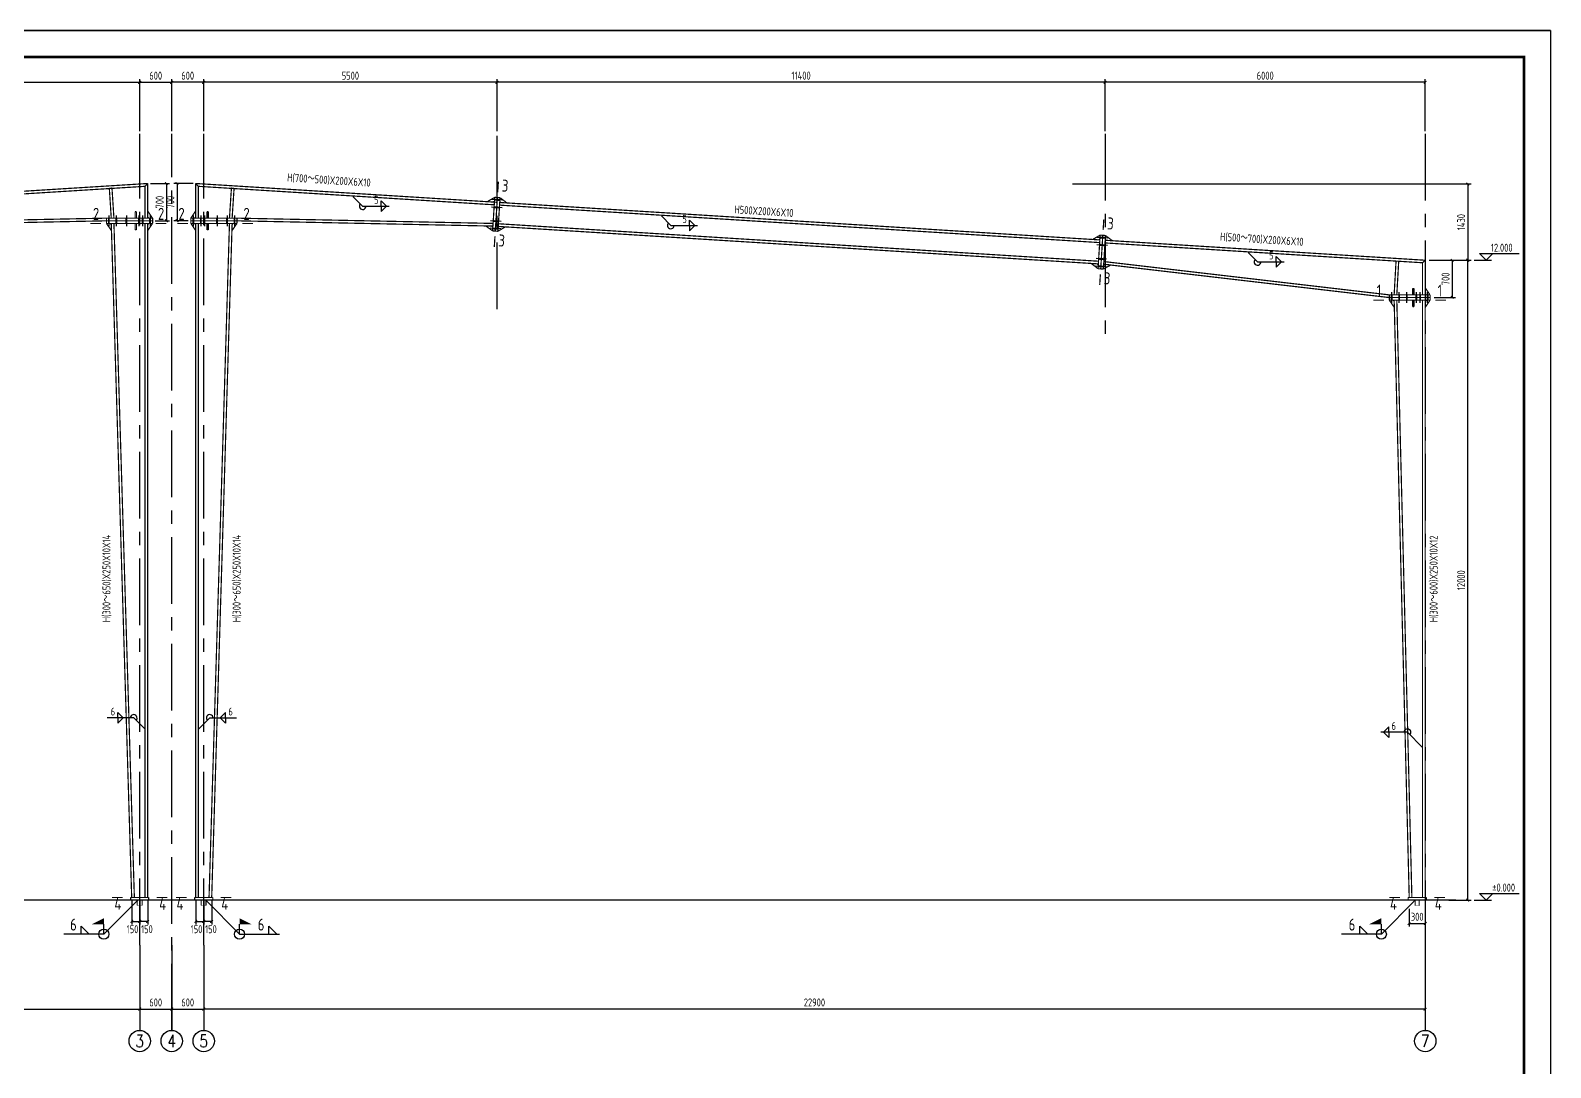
# Model space of a CAD drawing. Header units: millimetres. Extents: x 866309 to 879639, y 39442 to 44891.
# Drawn here: x 876590 to 877160, y 39654 to 40043 of the extents above; entities that cross this region are included whole.
import ezdxf
from ezdxf.enums import TextEntityAlignment as Align

# ---------------------------------------------------------------- set-up
doc = ezdxf.new("R2010")
doc.units = ezdxf.units.MM
doc.header["$LTSCALE"] = 1000
doc.header["$MEASUREMENT"] = 0
doc.linetypes.add('CENTER', pattern=[2, 1.25, -0.25, 0.25, -0.25])
doc.linetypes.add('DOTE', pattern=[2.42, 2, -0.2, 0.02, -0.2])
for name, color, linetype in [('10', 7, 'Continuous'), ('114', 2, 'Continuous'), ('116', 1, 'Continuous'), ('14', 2, 'Continuous'), ('1530', 253, 'Continuous'), ('1534', 7, 'Continuous'), ('AXIS', 3, 'Continuous'), ('AXIS_TEXT', 7, 'Continuous'), ('DIM', 7, 'Continuous'), ('DOTE', 1, 'DOTE'), ('M_Prof', 2, 'Continuous'), ('柱子', 8, 'Continuous'), ('标准截面(白色)', 7, 'Continuous'), ('焊缝标注', 3, 'Continuous')]:
    doc.layers.add(name, color=color, linetype=linetype)
doc.styles.add('_TCH_AXIS', font='COMPLEX', dxfattribs={"bigfont": 'GBCBIG'})
doc.styles.add('COMPLEX', font='COMPLEX')
doc.styles.add('GBHZ', font='gbenor.shx', dxfattribs={"width": 0.9, "bigfont": 'gbcbig.shx'})
doc.dimstyles.new('Y50', dxfattribs={"dimscale": 0, "dimtxt": 3, "dimasz": 0.01, "dimexe": 1.2, "dimexo": 1, "dimgap": 1, "dimtad": 1, "dimdec": 0, "dimlfac": 50, "dimzin": 0, "dimdsep": 46, "dimtxsty": 'GBHZ', "dimblk1": 'DX', "dimblk2": 'DX', "dimsah": 1, "dimcen": 0.09, "dimdle": 1, "dimadec": 0, "dimazin": 0, "dimtfac": 1, "dimtdec": 0, "dimtix": 1, "dimtmove": 2, "dimatfit": 3, "dimldrblk": 'DX', "dimfxl": 0, "dimtolj": 1, "dimtzin": 0, "dimarcsym": 0})

# ---------------------------------------------------------------- blocks, each defined once
blk = doc.blocks.new('_AXISO')
blk.add_circle((0, 0), 0.5)
at = {"layer": 'AXIS_TEXT', "style": 'COMPLEX', "width": 1.041667}
blk.add_attdef('A', text='', height=0.56, dxfattribs=at).set_placement((-0.25, -0.28), (0.25, -0.28), align=Align.FIT)
blk = doc.blocks.new('DX')
at = {"color": 0, "linetype": 'ByBlock', "const_width": 40}
blk.add_lwpolyline([(-54, -51), (46, 49)], dxfattribs=at)
blk = doc.blocks.new('*D1966')
at = {"layer": 'Defpoints', "color": 0, "transparency": 16777216}
for p in [(876172.66, 39699.56), (876630.66, 39699.56), (876630.66, 39675.56)]:
    blk.add_point(p, dxfattribs=at)
at = {"layer": 'dim', "color": 0, "lineweight": -2, "transparency": 16777216}
for p, q in [((876172.66, 39698.56), (876172.66, 39674.36)), ((876630.66, 39698.56), (876630.66, 39674.36)), ((876172.67, 39675.56), (876630.65, 39675.56))]:
    blk.add_line(p, q, dxfattribs=at)
at = {"layer": 'dim', "color": 0, "lineweight": -2, "transparency": 16777216, "xscale": 0.01, "yscale": 0.01, "zscale": 0.01, "rotation": 180}
blk.add_blockref('DX', (876172.66, 39675.56), dxfattribs=at)
at = {"layer": 'dim', "color": 0, "lineweight": -2, "transparency": 16777216, "xscale": 0.01, "yscale": 0.01, "zscale": 0.01}
blk.add_blockref('DX', (876630.66, 39675.56), dxfattribs=at)
at = {"layer": 'dim', "color": 0, "transparency": 16777216, "insert": (876401.66, 39678.06), "char_height": 3, "attachment_point": 5, "style": 'GBHZ'}
blk.add_mtext('\\A1;22900', dxfattribs=at)
blk = doc.blocks.new('*D1967')
at = {"layer": 'Defpoints', "color": 0, "transparency": 16777216}
for p in [(876630.66, 39699.56), (876642.66, 39699.56), (876642.66, 39675.56)]:
    blk.add_point(p, dxfattribs=at)
at = {"layer": 'dim', "color": 0, "lineweight": -2, "transparency": 16777216}
for p, q in [((876630.66, 39698.56), (876630.66, 39674.36)), ((876642.66, 39698.56), (876642.66, 39674.36)), ((876630.67, 39675.56), (876642.65, 39675.56))]:
    blk.add_line(p, q, dxfattribs=at)
at = {"layer": 'dim', "color": 0, "lineweight": -2, "transparency": 16777216, "xscale": 0.01, "yscale": 0.01, "zscale": 0.01, "rotation": 180}
blk.add_blockref('DX', (876630.66, 39675.56), dxfattribs=at)
at = {"layer": 'dim', "color": 0, "lineweight": -2, "transparency": 16777216, "xscale": 0.01, "yscale": 0.01, "zscale": 0.01}
blk.add_blockref('DX', (876642.66, 39675.56), dxfattribs=at)
at = {"layer": 'dim', "color": 0, "transparency": 16777216, "insert": (876636.66, 39678.06), "char_height": 3, "attachment_point": 5, "style": 'GBHZ'}
blk.add_mtext('\\A1;600', dxfattribs=at)
blk = doc.blocks.new('*D1968')
at = {"layer": 'Defpoints', "color": 0, "transparency": 16777216}
for p in [(876642.66, 39699.56), (876654.66, 39699.56), (876654.66, 39675.56)]:
    blk.add_point(p, dxfattribs=at)
at = {"layer": 'dim', "color": 0, "lineweight": -2, "transparency": 16777216}
for p, q in [((876642.66, 39698.56), (876642.66, 39674.36)), ((876654.66, 39698.56), (876654.66, 39674.36)), ((876642.67, 39675.56), (876654.65, 39675.56))]:
    blk.add_line(p, q, dxfattribs=at)
at = {"layer": 'dim', "color": 0, "lineweight": -2, "transparency": 16777216, "xscale": 0.01, "yscale": 0.01, "zscale": 0.01, "rotation": 180}
blk.add_blockref('DX', (876642.66, 39675.56), dxfattribs=at)
at = {"layer": 'dim', "color": 0, "lineweight": -2, "transparency": 16777216, "xscale": 0.01, "yscale": 0.01, "zscale": 0.01}
blk.add_blockref('DX', (876654.66, 39675.56), dxfattribs=at)
at = {"layer": 'dim', "color": 0, "transparency": 16777216, "insert": (876648.66, 39678.06), "char_height": 3, "attachment_point": 5, "style": 'GBHZ'}
blk.add_mtext('\\A1;600', dxfattribs=at)
blk = doc.blocks.new('*D1963')
at = {"layer": 'Defpoints', "color": 0, "transparency": 16777216}
for p in [(876633.66, 39985.21), (876635.49, 39971.21), (876640.66, 39971.21)]:
    blk.add_point(p, dxfattribs=at)
at = {"layer": 'dim', "color": 0, "lineweight": -2, "transparency": 16777216}
for p, q in [((876634.66, 39985.21), (876641.86, 39985.21)), ((876640.66, 39985.2), (876640.66, 39971.22)), ((876636.49, 39971.21), (876641.86, 39971.21))]:
    blk.add_line(p, q, dxfattribs=at)
at = {"layer": 'dim', "color": 0, "lineweight": -2, "transparency": 16777216, "xscale": 0.01, "yscale": 0.01, "zscale": 0.01}
for p, rotation in [((876640.66, 39985.21), 90), ((876640.66, 39971.21), 270)]:
    blk.add_blockref('DX', p, dxfattribs=dict(at, rotation=rotation))
at = {"layer": 'dim', "color": 0, "transparency": 16777216, "insert": (876638.16, 39978.21), "char_height": 3, "attachment_point": 5, "rotation": 90, "style": 'GBHZ'}
blk.add_mtext('\\A1;700', dxfattribs=at)
blk = doc.blocks.new('*D1964')
at = {"layer": 'Defpoints', "color": 0, "transparency": 16777216}
for p in [(876627.66, 39717.42), (876630.66, 39717.42), (876630.66, 39708.47)]:
    blk.add_point(p, dxfattribs=at)
at = {"layer": 'dim', "color": 0, "lineweight": -2, "transparency": 16777216}
for p, q in [((876627.66, 39716.42), (876627.66, 39707.27)), ((876630.66, 39716.42), (876630.66, 39707.27)), ((876627.67, 39708.47), (876630.65, 39708.47))]:
    blk.add_line(p, q, dxfattribs=at)
at = {"layer": 'dim', "color": 0, "lineweight": -2, "transparency": 16777216, "xscale": 0.01, "yscale": 0.01, "zscale": 0.01, "rotation": 180}
blk.add_blockref('DX', (876627.66, 39708.47), dxfattribs=at)
at = {"layer": 'dim', "color": 0, "lineweight": -2, "transparency": 16777216, "xscale": 0.01, "yscale": 0.01, "zscale": 0.01}
blk.add_blockref('DX', (876630.66, 39708.47), dxfattribs=at)
at = {"layer": 'dim', "color": 0, "transparency": 16777216, "insert": (876627.96, 39705.53), "char_height": 3, "attachment_point": 5, "style": 'GBHZ'}
blk.add_mtext('\\A1;150', dxfattribs=at)
blk = doc.blocks.new('*D1965')
at = {"layer": 'Defpoints', "color": 0, "transparency": 16777216}
for p in [(876630.66, 39717.42), (876633.66, 39717.42), (876630.66, 39708.47)]:
    blk.add_point(p, dxfattribs=at)
at = {"layer": 'dim', "color": 0, "lineweight": -2, "transparency": 16777216}
for p, q in [((876630.66, 39716.42), (876630.66, 39707.27)), ((876633.66, 39716.42), (876633.66, 39707.27)), ((876633.65, 39708.47), (876630.67, 39708.47))]:
    blk.add_line(p, q, dxfattribs=at)
at = {"layer": 'dim', "color": 0, "lineweight": -2, "transparency": 16777216, "xscale": 0.01, "yscale": 0.01, "zscale": 0.01, "rotation": 180}
blk.add_blockref('DX', (876630.66, 39708.47), dxfattribs=at)
at = {"layer": 'dim', "color": 0, "lineweight": -2, "transparency": 16777216, "xscale": 0.01, "yscale": 0.01, "zscale": 0.01}
blk.add_blockref('DX', (876633.66, 39708.47), dxfattribs=at)
at = {"layer": 'dim', "color": 0, "transparency": 16777216, "insert": (876633.36, 39705.53), "char_height": 3, "attachment_point": 5, "style": 'GBHZ'}
blk.add_mtext('\\A1;150', dxfattribs=at)
blk = doc.blocks.new('*D1961')
at = {"layer": 'Defpoints', "color": 0, "transparency": 16777216}
for p in [(876630.66, 40023.15), (876520.66, 40003.83), (876630.66, 40003.83)]:
    blk.add_point(p, dxfattribs=at)
at = {"layer": 'dim', "color": 0, "lineweight": -2, "transparency": 16777216}
for p, q in [((876520.66, 40004.83), (876520.66, 40024.35)), ((876520.67, 40023.15), (876630.65, 40023.15)), ((876630.66, 40004.83), (876630.66, 40024.35))]:
    blk.add_line(p, q, dxfattribs=at)
at = {"layer": 'dim', "color": 0, "lineweight": -2, "transparency": 16777216, "xscale": 0.01, "yscale": 0.01, "zscale": 0.01, "rotation": 180}
blk.add_blockref('DX', (876520.66, 40023.15), dxfattribs=at)
at = {"layer": 'dim', "color": 0, "lineweight": -2, "transparency": 16777216, "xscale": 0.01, "yscale": 0.01, "zscale": 0.01}
blk.add_blockref('DX', (876630.66, 40023.15), dxfattribs=at)
at = {"layer": 'dim', "color": 0, "transparency": 16777216, "insert": (876575.66, 40025.65), "char_height": 3, "attachment_point": 5, "style": 'GBHZ'}
blk.add_mtext('\\A1;5500', dxfattribs=at)
blk = doc.blocks.new('*D1962')
at = {"layer": 'Defpoints', "color": 0, "transparency": 16777216}
for p in [(876642.66, 40023.15), (876630.66, 40003.83), (876642.66, 40003.83)]:
    blk.add_point(p, dxfattribs=at)
at = {"layer": 'dim', "color": 0, "lineweight": -2, "transparency": 16777216}
for p, q in [((876630.66, 40004.83), (876630.66, 40024.35)), ((876630.67, 40023.15), (876642.65, 40023.15)), ((876642.66, 40004.83), (876642.66, 40024.35))]:
    blk.add_line(p, q, dxfattribs=at)
at = {"layer": 'dim', "color": 0, "lineweight": -2, "transparency": 16777216, "xscale": 0.01, "yscale": 0.01, "zscale": 0.01, "rotation": 180}
blk.add_blockref('DX', (876630.66, 40023.15), dxfattribs=at)
at = {"layer": 'dim', "color": 0, "lineweight": -2, "transparency": 16777216, "xscale": 0.01, "yscale": 0.01, "zscale": 0.01}
blk.add_blockref('DX', (876642.66, 40023.15), dxfattribs=at)
at = {"layer": 'dim', "color": 0, "transparency": 16777216, "insert": (876636.66, 40025.65), "char_height": 3, "attachment_point": 5, "style": 'GBHZ'}
blk.add_mtext('\\A1;600', dxfattribs=at)
blk = doc.blocks.new('*D2028')
at = {"color": 0, "lineweight": -2, "transparency": 16777216}
for p, q in [((877106.66, 39713.16), (877106.66, 39706.5)), ((877112.66, 39713.16), (877112.66, 39706.5)), ((877106.65, 39707.7), (877106.64, 39707.7)), ((877106.66, 39707.7), (877112.66, 39707.7)), ((877112.67, 39707.7), (877112.68, 39707.7))]:
    blk.add_line(p, q, dxfattribs=at)
at = {"layer": 'Defpoints', "color": 0, "transparency": 16777216}
for p in [(877106.66, 39714.16), (877112.66, 39714.16), (877112.66, 39707.7)]:
    blk.add_point(p, dxfattribs=at)
at = {"color": 0, "lineweight": -2, "transparency": 16777216, "xscale": 0.01, "yscale": 0.01, "zscale": 0.01}
blk.add_blockref('DX', (877106.66, 39707.7), dxfattribs=at)
at = {"color": 0, "lineweight": -2, "transparency": 16777216, "xscale": 0.01, "yscale": 0.01, "zscale": 0.01, "rotation": 180}
blk.add_blockref('DX', (877112.66, 39707.7), dxfattribs=at)
at = {"color": 0, "transparency": 16777216, "insert": (877109.66, 39710.2), "char_height": 3, "attachment_point": 5, "style": 'GBHZ'}
blk.add_mtext('\\A1;300', dxfattribs=at)
blk = doc.blocks.new('*D2018')
at = {"layer": 'Defpoints', "color": 0, "transparency": 16777216}
for p in [(877116.76, 39956.42), (877128.63, 39956.42), (877120.47, 39716.42)]:
    blk.add_point(p, dxfattribs=at)
at = {"layer": 'dim', "color": 0, "lineweight": -2, "transparency": 16777216}
for p, q in [((877117.76, 39956.42), (877129.83, 39956.42)), ((877128.63, 39716.43), (877128.63, 39956.41)), ((877121.47, 39716.42), (877129.83, 39716.42))]:
    blk.add_line(p, q, dxfattribs=at)
at = {"layer": 'dim', "color": 0, "lineweight": -2, "transparency": 16777216, "xscale": 0.01, "yscale": 0.01, "zscale": 0.01}
for p, rotation in [((877128.63, 39956.42), 90), ((877128.63, 39716.42), 270)]:
    blk.add_blockref('DX', p, dxfattribs=dict(at, rotation=rotation))
at = {"layer": 'dim', "color": 0, "transparency": 16777216, "insert": (877126.13, 39836.42), "char_height": 3, "attachment_point": 5, "rotation": 90, "style": 'GBHZ'}
blk.add_mtext('\\A1;12000', dxfattribs=at)
blk = doc.blocks.new('*D2019')
at = {"layer": 'Defpoints', "color": 0, "transparency": 16777216}
for p in [(876979.37, 39985.02), (877116.76, 39956.42), (877128.63, 39956.42)]:
    blk.add_point(p, dxfattribs=at)
at = {"layer": 'dim', "color": 0, "lineweight": -2, "transparency": 16777216}
for p, q in [((876980.37, 39985.02), (877129.83, 39985.02)), ((877128.63, 39985.01), (877128.63, 39956.43)), ((877117.76, 39956.42), (877129.83, 39956.42))]:
    blk.add_line(p, q, dxfattribs=at)
at = {"layer": 'dim', "color": 0, "lineweight": -2, "transparency": 16777216, "xscale": 0.01, "yscale": 0.01, "zscale": 0.01}
for p, rotation in [((877128.63, 39985.02), 90), ((877128.63, 39956.42), 270)]:
    blk.add_blockref('DX', p, dxfattribs=dict(at, rotation=rotation))
at = {"layer": 'dim', "color": 0, "transparency": 16777216, "insert": (877126.13, 39970.72), "char_height": 3, "attachment_point": 5, "rotation": 90, "style": 'GBHZ'}
blk.add_mtext('\\A1;1430', dxfattribs=at)
blk = doc.blocks.new('*D2020')
at = {"layer": 'Defpoints', "color": 0, "transparency": 16777216}
for p in [(876651.66, 39985.21), (876644.66, 39971.21), (876649.83, 39971.21)]:
    blk.add_point(p, dxfattribs=at)
at = {"layer": 'dim', "color": 0, "lineweight": -2, "transparency": 16777216}
for p, q in [((876650.66, 39985.21), (876643.46, 39985.21)), ((876644.66, 39985.2), (876644.66, 39971.22)), ((876648.83, 39971.21), (876643.46, 39971.21))]:
    blk.add_line(p, q, dxfattribs=at)
at = {"layer": 'dim', "color": 0, "lineweight": -2, "transparency": 16777216, "xscale": 0.01, "yscale": 0.01, "zscale": 0.01}
for p, rotation in [((876644.66, 39985.21), 90), ((876644.66, 39971.21), 270)]:
    blk.add_blockref('DX', p, dxfattribs=dict(at, rotation=rotation))
at = {"layer": 'dim', "color": 0, "transparency": 16777216, "insert": (876642.16, 39978.21), "char_height": 3, "attachment_point": 5, "rotation": 90, "style": 'GBHZ'}
blk.add_mtext('\\A1;700', dxfattribs=at)
blk = doc.blocks.new('*D2021')
at = {"layer": 'Defpoints', "color": 0, "transparency": 16777216}
for p in [(876654.66, 39717.42), (876657.66, 39717.42), (876654.66, 39708.47)]:
    blk.add_point(p, dxfattribs=at)
at = {"layer": 'dim', "color": 0, "lineweight": -2, "transparency": 16777216}
for p, q in [((876654.66, 39716.42), (876654.66, 39707.27)), ((876657.66, 39716.42), (876657.66, 39707.27)), ((876657.65, 39708.47), (876654.67, 39708.47))]:
    blk.add_line(p, q, dxfattribs=at)
at = {"layer": 'dim', "color": 0, "lineweight": -2, "transparency": 16777216, "xscale": 0.01, "yscale": 0.01, "zscale": 0.01, "rotation": 180}
blk.add_blockref('DX', (876654.66, 39708.47), dxfattribs=at)
at = {"layer": 'dim', "color": 0, "lineweight": -2, "transparency": 16777216, "xscale": 0.01, "yscale": 0.01, "zscale": 0.01}
blk.add_blockref('DX', (876657.66, 39708.47), dxfattribs=at)
at = {"layer": 'dim', "color": 0, "transparency": 16777216, "insert": (876657.36, 39705.53), "char_height": 3, "attachment_point": 5, "style": 'GBHZ'}
blk.add_mtext('\\A1;150', dxfattribs=at)
blk = doc.blocks.new('*D2022')
at = {"layer": 'Defpoints', "color": 0, "transparency": 16777216}
for p in [(876651.66, 39717.42), (876654.66, 39717.42), (876654.66, 39708.47)]:
    blk.add_point(p, dxfattribs=at)
at = {"layer": 'dim', "color": 0, "lineweight": -2, "transparency": 16777216}
for p, q in [((876651.66, 39716.42), (876651.66, 39707.27)), ((876654.66, 39716.42), (876654.66, 39707.27)), ((876651.67, 39708.47), (876654.65, 39708.47))]:
    blk.add_line(p, q, dxfattribs=at)
at = {"layer": 'dim', "color": 0, "lineweight": -2, "transparency": 16777216, "xscale": 0.01, "yscale": 0.01, "zscale": 0.01, "rotation": 180}
blk.add_blockref('DX', (876651.66, 39708.47), dxfattribs=at)
at = {"layer": 'dim', "color": 0, "lineweight": -2, "transparency": 16777216, "xscale": 0.01, "yscale": 0.01, "zscale": 0.01}
blk.add_blockref('DX', (876654.66, 39708.47), dxfattribs=at)
at = {"layer": 'dim', "color": 0, "transparency": 16777216, "insert": (876651.96, 39705.53), "char_height": 3, "attachment_point": 5, "style": 'GBHZ'}
blk.add_mtext('\\A1;150', dxfattribs=at)
blk = doc.blocks.new('*D2023')
at = {"layer": 'Defpoints', "color": 0, "transparency": 16777216}
for p in [(876992.66, 40023.15), (876992.66, 40003.83), (877112.66, 40003.83)]:
    blk.add_point(p, dxfattribs=at)
at = {"layer": 'dim', "color": 0, "lineweight": -2, "transparency": 16777216}
for p, q in [((876992.66, 40004.83), (876992.66, 40024.35)), ((877112.65, 40023.15), (876992.67, 40023.15)), ((877112.66, 40004.83), (877112.66, 40024.35))]:
    blk.add_line(p, q, dxfattribs=at)
at = {"layer": 'dim', "color": 0, "lineweight": -2, "transparency": 16777216, "xscale": 0.01, "yscale": 0.01, "zscale": 0.01, "rotation": 180}
blk.add_blockref('DX', (876992.66, 40023.15), dxfattribs=at)
at = {"layer": 'dim', "color": 0, "lineweight": -2, "transparency": 16777216, "xscale": 0.01, "yscale": 0.01, "zscale": 0.01}
blk.add_blockref('DX', (877112.66, 40023.15), dxfattribs=at)
at = {"layer": 'dim', "color": 0, "transparency": 16777216, "insert": (877052.66, 40025.65), "char_height": 3, "attachment_point": 5, "style": 'GBHZ'}
blk.add_mtext('\\A1;6000', dxfattribs=at)
blk = doc.blocks.new('*D2024')
at = {"layer": 'Defpoints', "color": 0, "transparency": 16777216}
for p in [(876764.66, 40023.15), (876764.66, 40003.83), (876992.66, 40003.83)]:
    blk.add_point(p, dxfattribs=at)
at = {"layer": 'dim', "color": 0, "lineweight": -2, "transparency": 16777216}
for p, q in [((876764.66, 40004.83), (876764.66, 40024.35)), ((876992.65, 40023.15), (876764.67, 40023.15)), ((876992.66, 40004.83), (876992.66, 40024.35))]:
    blk.add_line(p, q, dxfattribs=at)
at = {"layer": 'dim', "color": 0, "lineweight": -2, "transparency": 16777216, "xscale": 0.01, "yscale": 0.01, "zscale": 0.01, "rotation": 180}
blk.add_blockref('DX', (876764.66, 40023.15), dxfattribs=at)
at = {"layer": 'dim', "color": 0, "lineweight": -2, "transparency": 16777216, "xscale": 0.01, "yscale": 0.01, "zscale": 0.01}
blk.add_blockref('DX', (876992.66, 40023.15), dxfattribs=at)
at = {"layer": 'dim', "color": 0, "transparency": 16777216, "insert": (876878.66, 40025.65), "char_height": 3, "attachment_point": 5, "style": 'GBHZ'}
blk.add_mtext('\\A1;11400', dxfattribs=at)
blk = doc.blocks.new('*D2025')
at = {"layer": 'Defpoints', "color": 0, "transparency": 16777216}
for p in [(876654.66, 40023.15), (876654.66, 40003.83), (876764.66, 40003.83)]:
    blk.add_point(p, dxfattribs=at)
at = {"layer": 'dim', "color": 0, "lineweight": -2, "transparency": 16777216}
for p, q in [((876654.66, 40004.83), (876654.66, 40024.35)), ((876764.65, 40023.15), (876654.67, 40023.15)), ((876764.66, 40004.83), (876764.66, 40024.35))]:
    blk.add_line(p, q, dxfattribs=at)
at = {"layer": 'dim', "color": 0, "lineweight": -2, "transparency": 16777216, "xscale": 0.01, "yscale": 0.01, "zscale": 0.01, "rotation": 180}
blk.add_blockref('DX', (876654.66, 40023.15), dxfattribs=at)
at = {"layer": 'dim', "color": 0, "lineweight": -2, "transparency": 16777216, "xscale": 0.01, "yscale": 0.01, "zscale": 0.01}
blk.add_blockref('DX', (876764.66, 40023.15), dxfattribs=at)
at = {"layer": 'dim', "color": 0, "transparency": 16777216, "insert": (876709.66, 40025.65), "char_height": 3, "attachment_point": 5, "style": 'GBHZ'}
blk.add_mtext('\\A1;5500', dxfattribs=at)
blk = doc.blocks.new('*D2026')
at = {"layer": 'Defpoints', "color": 0, "transparency": 16777216}
for p in [(876642.66, 40023.15), (876642.66, 40003.83), (876654.66, 40003.83)]:
    blk.add_point(p, dxfattribs=at)
at = {"layer": 'dim', "color": 0, "lineweight": -2, "transparency": 16777216}
for p, q in [((876642.66, 40004.83), (876642.66, 40024.35)), ((876654.65, 40023.15), (876642.67, 40023.15)), ((876654.66, 40004.83), (876654.66, 40024.35))]:
    blk.add_line(p, q, dxfattribs=at)
at = {"layer": 'dim', "color": 0, "lineweight": -2, "transparency": 16777216, "xscale": 0.01, "yscale": 0.01, "zscale": 0.01, "rotation": 180}
blk.add_blockref('DX', (876642.66, 40023.15), dxfattribs=at)
at = {"layer": 'dim', "color": 0, "lineweight": -2, "transparency": 16777216, "xscale": 0.01, "yscale": 0.01, "zscale": 0.01}
blk.add_blockref('DX', (876654.66, 40023.15), dxfattribs=at)
at = {"layer": 'dim', "color": 0, "transparency": 16777216, "insert": (876648.66, 40025.65), "char_height": 3, "attachment_point": 5, "style": 'GBHZ'}
blk.add_mtext('\\A1;600', dxfattribs=at)
blk = doc.blocks.new('*D2027')
at = {"layer": 'Defpoints', "color": 0, "transparency": 16777216}
for p in [(877113.14, 39956.42), (877114.98, 39942.43), (877122.79, 39942.43)]:
    blk.add_point(p, dxfattribs=at)
at = {"layer": 'dim', "color": 0, "lineweight": -2, "transparency": 16777216}
for p, q in [((877114.14, 39956.42), (877123.99, 39956.42)), ((877122.79, 39956.41), (877122.79, 39942.44)), ((877115.98, 39942.43), (877123.99, 39942.43))]:
    blk.add_line(p, q, dxfattribs=at)
at = {"layer": 'dim', "color": 0, "lineweight": -2, "transparency": 16777216, "xscale": 0.01, "yscale": 0.01, "zscale": 0.01}
for p, rotation in [((877122.79, 39956.42), 90), ((877122.79, 39942.43), 270)]:
    blk.add_blockref('DX', p, dxfattribs=dict(at, rotation=rotation))
at = {"layer": 'dim', "color": 0, "transparency": 16777216, "insert": (877120.29, 39949.43), "char_height": 3, "attachment_point": 5, "rotation": 90, "style": 'GBHZ'}
blk.add_mtext('\\A1;700', dxfattribs=at)
blk = doc.blocks.new('*D2029')
at = {"layer": 'Defpoints', "color": 0, "transparency": 16777216}
for p in [(876654.66, 39699.56), (877112.66, 39699.56), (876654.66, 39675.56)]:
    blk.add_point(p, dxfattribs=at)
at = {"layer": 'dim', "color": 0, "lineweight": -2, "transparency": 16777216}
for p, q in [((876654.66, 39698.56), (876654.66, 39674.36)), ((877112.66, 39698.56), (877112.66, 39674.36)), ((877112.65, 39675.56), (876654.67, 39675.56))]:
    blk.add_line(p, q, dxfattribs=at)
at = {"layer": 'dim', "color": 0, "lineweight": -2, "transparency": 16777216, "xscale": 0.01, "yscale": 0.01, "zscale": 0.01, "rotation": 180}
blk.add_blockref('DX', (876654.66, 39675.56), dxfattribs=at)
at = {"layer": 'dim', "color": 0, "lineweight": -2, "transparency": 16777216, "xscale": 0.01, "yscale": 0.01, "zscale": 0.01}
blk.add_blockref('DX', (877112.66, 39675.56), dxfattribs=at)
at = {"layer": 'dim', "color": 0, "transparency": 16777216, "insert": (876883.66, 39678.06), "char_height": 3, "attachment_point": 5, "style": 'GBHZ'}
blk.add_mtext('\\A1;22900', dxfattribs=at)

msp = doc.modelspace()

# ---------------------------------------------------------------- linework, layer by layer
at = {"color": 0}
for p, q in [((877159.672, 40042.627), (876108.422, 40042.627)), ((876108.422, 40042.627), (877159.672, 40042.627)), ((877159.672, 40042.627), (877159.672, 39448.627))]:
    msp.add_line(p, q, dxfattribs=at)
at = {"color": 0, "const_width": 1}
msp.add_lwpolyline([(877149.672, 39458.627), (876133.422, 39458.627), (876133.422, 40032.627), (877149.672, 40032.627)], close=True, dxfattribs=at)
at = {"layer": '10', "const_width": 0.45}
for points in [[(876765.147, 39985.938), (876764.898, 39981.945)], [(876612.201, 39970.213), (876616.201, 39970.213)], [(876640.588, 39970.213), (876636.588, 39970.213)], [(876644.734, 39970.213), (876648.734, 39970.213)], [(876673.122, 39970.213), (876669.122, 39970.213)], [(876992.149, 39971.762), (876991.9, 39967.77)], [(876763.613, 39961.365), (876763.862, 39965.358)], [(876990.615, 39947.19), (876990.864, 39951.182)], [(877093.21, 39941.431), (877097.21, 39941.431)], [(877120.498, 39941.431), (877116.498, 39941.431)], [(876620.261, 39717.422), (876624.261, 39717.422)], [(876641.061, 39717.422), (876637.061, 39717.422)], [(876644.261, 39717.422), (876648.261, 39717.422)], [(876665.061, 39717.422), (876661.061, 39717.422)], [(877099.261, 39717.422), (877103.261, 39717.422)], [(877120.061, 39717.422), (877116.061, 39717.422)]]:
    msp.add_lwpolyline(points, dxfattribs=at)
at = {"layer": '114'}
for p, q in [((876766.713, 39978.926), (876762.721, 39979.176)), ((876766.539, 39976.132), (876762.547, 39976.381)), ((876619.101, 39973.213), (876619.101, 39969.213)), ((876621.901, 39973.213), (876621.901, 39969.213)), ((876625.66, 39973.213), (876625.66, 39969.213)), ((876630.361, 39973.213), (876630.361, 39969.213)), ((876631.761, 39973.213), (876631.761, 39969.213)), ((876634.561, 39973.213), (876634.561, 39969.213)), ((876650.761, 39973.213), (876650.761, 39969.213)), ((876653.561, 39973.213), (876653.561, 39969.213)), ((876654.961, 39973.213), (876654.961, 39969.213)), ((876659.663, 39973.213), (876659.663, 39969.213)), ((876663.422, 39973.213), (876663.422, 39969.213)), ((876666.221, 39973.213), (876666.221, 39969.213)), ((876766.04, 39968.147), (876762.048, 39968.397)), ((876766.215, 39970.942), (876762.223, 39971.191)), ((876993.541, 39961.956), (876989.549, 39962.206)), ((876993.715, 39964.751), (876989.723, 39965)), ((876993.217, 39956.768), (876989.225, 39957.017)), ((876993.042, 39953.972), (876989.05, 39954.221)), ((877100.11, 39940.431), (877100.11, 39944.431)), ((877102.91, 39940.431), (877102.91, 39944.431)), ((877105.793, 39940.431), (877105.793, 39944.431)), ((877109.361, 39940.431), (877109.361, 39944.431)), ((877110.761, 39940.431), (877110.761, 39944.431)), ((877113.561, 39940.431), (877113.561, 39944.431))]:
    msp.add_line(p, q, dxfattribs=at)
at = {"layer": '114', "color": 1, "const_width": 0.7}
for points in [[(876765.715, 39978.989), (876763.719, 39979.113)], [(876765.541, 39976.194), (876763.545, 39976.319)], [(876619.101, 39972.213), (876619.101, 39970.213)], [(876621.901, 39972.213), (876621.901, 39970.213)], [(876625.66, 39972.213), (876625.66, 39970.213)], [(876630.361, 39972.213), (876630.361, 39970.213)], [(876631.761, 39972.213), (876631.761, 39970.213)], [(876634.561, 39972.213), (876634.561, 39970.213)], [(876650.761, 39972.213), (876650.761, 39970.213)], [(876653.561, 39972.213), (876653.561, 39970.213)], [(876654.961, 39972.213), (876654.961, 39970.213)], [(876659.663, 39972.213), (876659.663, 39970.213)], [(876663.422, 39972.213), (876663.422, 39970.213)], [(876666.221, 39972.213), (876666.221, 39970.213)], [(876765.042, 39968.21), (876763.046, 39968.334)], [(876765.217, 39971.004), (876763.221, 39971.129)], [(876992.543, 39962.019), (876990.547, 39962.143)], [(876992.717, 39964.813), (876990.721, 39964.938)], [(876992.219, 39956.83), (876990.223, 39956.954)], [(876992.044, 39954.034), (876990.048, 39954.159)], [(877100.11, 39941.431), (877100.11, 39943.431)], [(877102.91, 39941.431), (877102.91, 39943.431)], [(877105.793, 39941.431), (877105.793, 39943.431)], [(877109.361, 39941.431), (877109.361, 39943.431)], [(877110.761, 39941.431), (877110.761, 39943.431)], [(877113.561, 39941.431), (877113.561, 39943.431)]]:
    msp.add_lwpolyline(points, dxfattribs=at)
at = {"layer": '116', "const_width": 0.2}
for points in [[(876629.661, 39716.422), (876629.661, 39714.422)], [(876631.661, 39714.422), (876629.661, 39714.422)], [(876629.961, 39716.422), (876629.961, 39714.422)], [(876631.361, 39716.422), (876631.361, 39714.422)], [(876631.661, 39716.422), (876631.661, 39714.422)], [(876653.661, 39716.422), (876653.661, 39714.422)], [(876653.661, 39714.422), (876655.661, 39714.422)], [(876653.961, 39716.422), (876653.961, 39714.422)], [(876655.361, 39716.422), (876655.361, 39714.422)], [(876655.661, 39716.422), (876655.661, 39714.422)], [(877108.661, 39716.422), (877108.661, 39714.422)], [(877110.661, 39714.422), (877108.661, 39714.422)], [(877108.961, 39716.422), (877108.961, 39714.422)], [(877110.361, 39716.422), (877110.361, 39714.422)], [(877110.661, 39716.422), (877110.661, 39714.422)]]:
    msp.add_lwpolyline(points, dxfattribs=at)
at = {"layer": '14', "const_width": 0.45}
for points in [[(876632.661, 39984.145), (876633.661, 39985.209)], [(876633.661, 39985.209), (876633.661, 39972.213)], [(876652.661, 39984.145), (876651.661, 39985.209)], [(876651.661, 39985.209), (876651.661, 39972.213)], [(876620.271, 39983.496), (876619.275, 39983.434)], [(876619.275, 39983.434), (876620.001, 39972.213)], [(876621.001, 39972.213), (876620.271, 39983.496)], [(876632.661, 39972.213), (876632.661, 39984.145)], [(876652.661, 39972.213), (876652.661, 39984.145)], [(876664.322, 39972.213), (876665.051, 39983.496)], [(876665.051, 39983.496), (876666.047, 39983.434)], [(876666.047, 39983.434), (876665.321, 39972.213)], [(876763.775, 39980.011), (876760.968, 39978.383)], [(876763.775, 39980.012), (876762.989, 39967.416)], [(876763.688, 39978.614), (876763.775, 39980.011)], [(876764.773, 39979.949), (876763.775, 39980.012)], [(876764.773, 39979.949), (876763.987, 39967.354)], [(876763.987, 39967.354), (876764.773, 39979.949)], [(876765.771, 39979.887), (876764.773, 39979.949)], [(876764.985, 39967.291), (876765.771, 39979.887)], [(876765.771, 39979.887), (876765.684, 39978.49)], [(876768.354, 39977.922), (876765.771, 39979.887)], [(876629.461, 39974.613), (876628.961, 39974.613)], [(876628.961, 39974.613), (876628.961, 39972.213)], [(876629.461, 39972.213), (876629.461, 39974.613)], [(876633.661, 39972.613), (876633.661, 39974.913)], [(876633.661, 39974.913), (876635.461, 39972.213)], [(876651.661, 39974.913), (876649.861, 39972.213)], [(876651.661, 39972.613), (876651.661, 39974.913)], [(876655.861, 39972.213), (876655.861, 39974.613)], [(876655.861, 39974.613), (876656.361, 39974.613)], [(876656.361, 39974.613), (876656.361, 39972.213)], [(876760.968, 39978.383), (876763.264, 39978.24)], [(876763.264, 39978.24), (876763.688, 39978.614)], [(876765.684, 39978.49), (876766.058, 39978.065)], [(876766.058, 39978.065), (876768.354, 39977.922)], [(876618.201, 39972.213), (876635.49, 39972.213)], [(876618.201, 39971.213), (876618.201, 39972.213)], [(876618.201, 39971.213), (876635.49, 39971.213)], [(876618.201, 39970.213), (876618.201, 39971.213)], [(876635.49, 39971.213), (876618.201, 39971.213)], [(876635.49, 39970.213), (876618.201, 39970.213)], [(876620.061, 39967.514), (876618.201, 39970.213)], [(876618.201, 39970.213), (876619.601, 39970.213)], [(876619.601, 39970.213), (876620.01, 39969.813)], [(876620.001, 39972.213), (876621.001, 39972.213)], [(876620.01, 39969.813), (876620.061, 39967.514)], [(876628.961, 39972.213), (876629.461, 39972.213)], [(876628.961, 39967.813), (876628.961, 39970.213)], [(876628.961, 39970.213), (876629.461, 39970.213)], [(876629.461, 39967.813), (876628.961, 39967.813)], [(876629.461, 39970.213), (876629.461, 39967.813)], [(876633.661, 39972.213), (876632.661, 39972.213)], [(876634.061, 39972.213), (876633.661, 39972.613)], [(876635.461, 39970.213), (876633.661, 39967.513)], [(876633.661, 39969.813), (876634.061, 39970.213)], [(876633.661, 39967.513), (876633.661, 39969.813)], [(876635.461, 39972.213), (876634.061, 39972.213)], [(876634.061, 39970.213), (876635.461, 39970.213)], [(876635.49, 39972.213), (876635.49, 39971.213)], [(876635.49, 39971.213), (876635.49, 39970.213)], [(876667.122, 39972.213), (876649.832, 39972.213)], [(876649.832, 39972.213), (876649.832, 39971.213)], [(876667.122, 39971.213), (876649.832, 39971.213)], [(876649.832, 39971.213), (876649.832, 39970.213)], [(876649.832, 39971.213), (876667.122, 39971.213)], [(876649.832, 39970.213), (876667.122, 39970.213)], [(876649.861, 39972.213), (876651.261, 39972.213)], [(876649.861, 39970.213), (876651.661, 39967.513)], [(876651.261, 39970.213), (876649.861, 39970.213)], [(876651.261, 39972.213), (876651.661, 39972.613)], [(876651.661, 39969.813), (876651.261, 39970.213)], [(876651.661, 39972.213), (876652.661, 39972.213)], [(876651.661, 39967.513), (876651.661, 39969.813)], [(876656.361, 39972.213), (876655.861, 39972.213)], [(876655.861, 39970.213), (876655.861, 39967.813)], [(876656.361, 39970.213), (876655.861, 39970.213)], [(876655.861, 39967.813), (876656.361, 39967.813)], [(876656.361, 39967.813), (876656.361, 39970.213)], [(876665.321, 39972.213), (876664.322, 39972.213)], [(876665.261, 39967.514), (876667.121, 39970.213)], [(876665.313, 39969.813), (876665.261, 39967.514)], [(876665.721, 39970.213), (876665.313, 39969.813)], [(876667.121, 39970.213), (876665.721, 39970.213)], [(876667.122, 39971.213), (876667.122, 39972.213)], [(876667.122, 39970.213), (876667.122, 39971.213)], [(876760.403, 39969.289), (876762.99, 39967.436)], [(876762.702, 39969.241), (876760.403, 39969.289)], [(876763.077, 39968.833), (876762.702, 39969.241)], [(876762.989, 39967.416), (876763.987, 39967.354)], [(876762.99, 39967.436), (876763.077, 39968.833)], [(876763.987, 39967.354), (876764.985, 39967.291)], [(876764.986, 39967.311), (876767.793, 39968.94)], [(876765.073, 39968.709), (876764.986, 39967.311)], [(876765.498, 39969.083), (876765.073, 39968.709)], [(876767.793, 39968.94), (876765.498, 39969.083)], [(876990.777, 39965.836), (876987.97, 39964.208)], [(876987.97, 39964.208), (876990.266, 39964.065)], [(876990.777, 39965.836), (876989.991, 39953.241)], [(876990.266, 39964.065), (876990.69, 39964.439)], [(876990.69, 39964.439), (876990.777, 39965.836)], [(876991.775, 39965.774), (876990.777, 39965.836)], [(876991.775, 39965.774), (876990.989, 39953.178)], [(876990.989, 39953.178), (876991.775, 39965.774)], [(876992.773, 39965.712), (876991.775, 39965.774)], [(876991.987, 39953.116), (876992.773, 39965.712)], [(876992.773, 39965.712), (876992.686, 39964.314)], [(876992.686, 39964.314), (876993.06, 39963.89)], [(876995.356, 39963.747), (876992.773, 39965.712)], [(876993.06, 39963.89), (876995.356, 39963.747)], [(877101.725, 39956.103), (877101.01, 39943.431)], [(877102.721, 39956.04), (877101.725, 39956.103)], [(877102.01, 39943.431), (877102.721, 39956.04)], [(877112.661, 39956.422), (877111.661, 39955.482)], [(877112.661, 39943.431), (877112.661, 39956.422)], [(876987.409, 39955.226), (876989.992, 39953.261)], [(876989.705, 39955.082), (876987.409, 39955.226)], [(876990.079, 39954.658), (876989.705, 39955.082)], [(876989.991, 39953.241), (876990.989, 39953.178)], [(876989.992, 39953.261), (876990.079, 39954.658)], [(876990.989, 39953.178), (876991.987, 39953.116)], [(876991.988, 39953.136), (876994.785, 39954.65)], [(876992.075, 39954.533), (876991.988, 39953.136)], [(876992.498, 39954.891), (876992.075, 39954.533)], [(876994.785, 39954.65), (876992.498, 39954.891)], [(877111.661, 39955.482), (877111.661, 39943.431)], [(877108.461, 39945.831), (877107.961, 39945.831)], [(877107.961, 39945.831), (877107.961, 39943.431)], [(877108.461, 39943.431), (877108.461, 39945.831)], [(877114.461, 39943.431), (877112.661, 39946.131)], [(877112.661, 39946.131), (877112.661, 39943.831)], [(877114.498, 39943.431), (877099.21, 39943.431)], [(877099.21, 39943.431), (877099.21, 39942.431)], [(877114.498, 39942.431), (877099.21, 39942.431)], [(877099.21, 39942.431), (877099.21, 39941.431)], [(877099.21, 39942.431), (877114.498, 39942.431)], [(877099.21, 39941.431), (877114.498, 39941.431)], [(877099.21, 39941.431), (877101.077, 39938.732)], [(877100.61, 39941.431), (877099.21, 39941.431)], [(877101.02, 39941.031), (877100.61, 39941.431)], [(877101.01, 39943.431), (877102.01, 39943.431)], [(877101.077, 39938.732), (877101.02, 39941.031)], [(877107.961, 39943.431), (877108.461, 39943.431)], [(877107.961, 39939.031), (877107.961, 39941.431)], [(877107.961, 39941.431), (877108.461, 39941.431)], [(877108.461, 39939.031), (877107.961, 39939.031)], [(877108.461, 39941.431), (877108.461, 39939.031)], [(877111.661, 39943.431), (877112.661, 39943.431)], [(877112.661, 39943.831), (877113.061, 39943.431)], [(877112.661, 39938.731), (877114.461, 39941.431)], [(877113.061, 39941.431), (877112.661, 39941.031)], [(877112.661, 39941.031), (877112.661, 39938.731)], [(877113.061, 39943.431), (877114.461, 39943.431)], [(877114.461, 39941.431), (877113.061, 39941.431)], [(877114.498, 39942.431), (877114.498, 39943.431)], [(877114.498, 39941.431), (877114.498, 39942.431)], [(876627.261, 39716.422), (876627.261, 39717.422)], [(876627.261, 39717.422), (876634.061, 39717.422)], [(876634.061, 39717.422), (876634.061, 39716.422)], [(876658.061, 39717.422), (876651.261, 39717.422)], [(876651.261, 39717.422), (876651.261, 39716.422)], [(876658.061, 39716.422), (876658.061, 39717.422)], [(877113.061, 39717.422), (877106.261, 39717.422)], [(877106.261, 39717.422), (877106.261, 39716.422)], [(877113.061, 39716.422), (877113.061, 39717.422)], [(876634.061, 39716.422), (876627.261, 39716.422)], [(876651.261, 39716.422), (876658.061, 39716.422)], [(877106.261, 39716.422), (877113.061, 39716.422)]]:
    msp.add_lwpolyline(points, dxfattribs=at)
at = {"layer": '1530'}
for p, q in [((877131.03, 39956.422), (877137.501, 39956.422)), ((877131.03, 39716.422), (877137.501, 39716.422))]:
    msp.add_line(p, q, dxfattribs=at)
at = {"layer": '1534'}
for points in [[(877138.001, 39958.922), (877135.501, 39956.422), (877133.001, 39958.922), (877147.935, 39958.922)], [(877138.001, 39718.922), (877135.501, 39716.422), (877133.001, 39718.922), (877147.935, 39718.922)]]:
    msp.add_lwpolyline(points, dxfattribs=at)
at = {"layer": 'AXIS', "color": 0}
for p, q in [((876630.661, 39699.563), (876630.661, 39667.563)), ((876642.661, 39699.563), (876642.661, 39667.563)), ((876654.661, 39699.563), (876654.661, 39667.563)), ((877112.661, 39699.563), (877112.661, 39667.563))]:
    msp.add_line(p, q, dxfattribs=at)
at = {"layer": 'DOTE', "linetype": 'CENTER', "ltscale": 0.02}
for p, q in [((876630.661, 39699.563), (876630.661, 40003.833)), ((876642.661, 39667.563), (876642.661, 40003.833)), ((876654.661, 39699.563), (876654.661, 40003.833)), ((876764.661, 39938.043), (876764.661, 40003.833)), ((876992.661, 40003.833), (876992.661, 39926.488)), ((877112.661, 40003.833), (877112.661, 39699.563))]:
    msp.add_line(p, q, dxfattribs=at)
at = {"layer": 'M_Prof'}
msp.add_line((877124.099, 39716.422), (876161.442, 39716.422), dxfattribs=at)
at = {"layer": '柱子', "const_width": 0.45}
for points in [[(876520.661, 39978.153), (876633.661, 39985.209)], [(876764.661, 39978.153), (876651.661, 39985.209)], [(876521.722, 39977.217), (876632.661, 39984.145)], [(876763.601, 39977.217), (876652.661, 39984.145)], [(876990.603, 39963.042), (876765.597, 39977.092)], [(876990.665, 39964.04), (876765.659, 39978.09)], [(876522.158, 39970.231), (876618.19, 39972.213)], [(876522.22, 39969.232), (876618.19, 39971.213)], [(876627.661, 39717.422), (876620.001, 39970.213)], [(876621.001, 39970.213), (876620.001, 39970.213)], [(876628.661, 39717.422), (876621.001, 39970.213)], [(876632.661, 39717.422), (876632.661, 39970.213)], [(876633.661, 39970.213), (876632.661, 39970.213)], [(876633.661, 39717.422), (876633.661, 39970.213)], [(876651.661, 39717.422), (876651.661, 39970.213)], [(876651.661, 39970.213), (876652.661, 39970.213)], [(876652.661, 39717.422), (876652.661, 39970.213)], [(876656.661, 39717.422), (876664.322, 39970.213)], [(876657.661, 39717.422), (876665.321, 39970.213)], [(876664.322, 39970.213), (876665.321, 39970.213)], [(876763.165, 39970.231), (876667.132, 39972.213)], [(876763.102, 39969.232), (876667.132, 39971.213)], [(876990.104, 39955.057), (876765.098, 39969.108)], [(876990.166, 39956.055), (876765.161, 39970.106)], [(877111.661, 39955.482), (876992.599, 39962.917)], [(877112.661, 39956.422), (876992.661, 39963.915)], [(877099.21, 39942.426), (876992.1, 39954.933)], [(877099.21, 39943.431), (876992.163, 39955.932)], [(877106.661, 39717.422), (877101.01, 39941.431)], [(877102.01, 39941.431), (877101.01, 39941.431)], [(877107.662, 39717.422), (877102.01, 39941.431)], [(877111.661, 39717.422), (877111.661, 39941.431)], [(877112.661, 39941.431), (877111.661, 39941.431)], [(877112.661, 39717.422), (877112.661, 39941.431)]]:
    msp.add_lwpolyline(points, dxfattribs=at)
at = {"layer": '焊缝标注'}
for p, q in [((876710.731, 39980.228), (876714.257, 39976.682)), ((876714.257, 39976.682), (876724.257, 39976.682)), ((876721.257, 39978.682), (876723.257, 39976.682)), ((876721.257, 39976.682), (876721.257, 39978.682)), ((876721.257, 39974.682), (876723.257, 39976.682)), ((876721.257, 39976.682), (876721.257, 39974.682)), ((876826.281, 39973.031), (876829.806, 39969.486)), ((876829.806, 39969.486), (876839.806, 39969.486)), ((876836.806, 39971.486), (876838.806, 39969.486)), ((876836.806, 39969.486), (876836.806, 39971.486)), ((876836.806, 39967.486), (876838.806, 39969.486)), ((876836.806, 39969.486), (876836.806, 39967.486)), ((877046.26, 39959.363), (877049.786, 39955.817)), ((877056.786, 39957.817), (877058.786, 39955.817)), ((877056.786, 39955.817), (877056.786, 39957.817)), ((877049.786, 39955.817), (877059.786, 39955.817)), ((877056.786, 39953.817), (877058.786, 39955.817)), ((877056.786, 39955.817), (877056.786, 39953.817)), ((876622.474, 39786.761), (876624.474, 39784.761)), ((876622.474, 39784.761), (876622.474, 39786.761)), ((876662.848, 39786.761), (876660.848, 39784.761)), ((876662.848, 39784.761), (876662.848, 39786.761)), ((876628.417, 39784.761), (876618.417, 39784.761)), ((876622.474, 39782.761), (876624.474, 39784.761)), ((876622.474, 39784.761), (876622.474, 39782.761)), ((876632.661, 39780.52), (876628.417, 39784.761)), ((876652.661, 39780.52), (876656.906, 39784.761)), ((876656.906, 39784.761), (876666.906, 39784.761)), ((876662.848, 39782.761), (876660.848, 39784.761)), ((876662.848, 39784.761), (876662.848, 39782.761)), ((877099.002, 39781.384), (877097.002, 39779.384)), ((877099.002, 39779.384), (877099.002, 39781.384)), ((877106.002, 39779.384), (877096.002, 39779.384)), ((877099.002, 39777.384), (877097.002, 39779.384)), ((877099.002, 39779.384), (877099.002, 39777.384)), ((877111.661, 39773.729), (877106.002, 39779.384)), ((876629.911, 39716.422), (876617.219, 39703.658)), ((876655.411, 39716.422), (876668.104, 39703.658)), ((877108.911, 39716.422), (877096.219, 39703.658)), ((876608.756, 39706.658), (876611.756, 39703.658)), ((876608.756, 39703.658), (876608.756, 39706.658)), ((876617.219, 39703.658), (876617.219, 39707.408)), ((876668.104, 39703.658), (876668.104, 39707.408)), ((876679.12, 39706.658), (876682.12, 39703.658)), ((876679.12, 39703.658), (876679.12, 39706.658)), ((877088.156, 39706.658), (877091.156, 39703.658)), ((877088.156, 39703.658), (877088.156, 39706.658)), ((877096.219, 39703.658), (877096.219, 39707.408)), ((876617.219, 39703.658), (876602.219, 39703.658)), ((876668.104, 39703.658), (876683.104, 39703.658)), ((877096.219, 39703.658), (877081.219, 39703.658))]:
    msp.add_line(p, q, dxfattribs=at)
for centre in [(876617.219, 39703.658), (876668.104, 39703.658), (877096.219, 39703.658)]:
    msp.add_circle(centre, 1.875, dxfattribs=at)
for centre, start, end in [((876714.257, 39976.682), 134.84025, 0), ((876829.806, 39969.486), 134.84025, 0), ((877049.786, 39955.817), 134.84025, 0), ((876628.417, 39784.761), 315.02276, 180), ((876656.906, 39784.761), 0, 224.97724), ((877106.002, 39779.384), 315.02281, 180)]:
    msp.add_arc(centre, 1.25, start, end, dxfattribs=at)
for points in [[(876710.731, 39980.228), (876711.33, 39979.413), (876711.543, 39979.624)], [(876826.281, 39973.031), (876826.879, 39972.216), (876827.092, 39972.428)], [(877046.26, 39959.363), (877046.859, 39958.548), (877047.072, 39958.759)], [(876632.661, 39780.52), (876631.848, 39781.12), (876632.06, 39781.333)], [(876652.661, 39780.52), (876653.475, 39781.12), (876653.263, 39781.333)], [(877111.661, 39773.729), (877110.848, 39774.33), (877111.06, 39774.542)], [(876617.219, 39707.408), (876612.719, 39707.408), (876617.219, 39709.658)], [(876668.104, 39707.408), (876672.604, 39707.408), (876668.104, 39709.658)], [(877096.219, 39707.408), (877091.719, 39707.408), (877096.219, 39709.658)]]:
    msp.add_solid(points, dxfattribs=at)

# ---------------------------------------------------------------- block references
at = {"layer": 'AXIS', "color": 0}
ref = msp.add_blockref('_AXISO', (876630.661, 39663.563), dxfattribs=dict(at, xscale=8, yscale=8, zscale=8))
ref.add_attrib('A', '3', dxfattribs={"layer": 'AXIS_TEXT', "color": 0, "height": 4.659, "style": '_TCH_AXIS'}).set_placement((876629.108, 39661.233), (876632.214, 39661.233), align=Align.FIT)
ref = msp.add_blockref('_AXISO', (876642.661, 39663.563), dxfattribs=dict(at, xscale=8, yscale=8, zscale=8))
ref.add_attrib('A', '4', dxfattribs={"layer": 'AXIS_TEXT', "color": 0, "height": 4.659, "style": '_TCH_AXIS', "width": 0.875}).set_placement((876641.108, 39661.233), (876644.214, 39661.233), align=Align.FIT)
ref = msp.add_blockref('_AXISO', (876654.661, 39663.563), dxfattribs=dict(at, xscale=8, yscale=8, zscale=8))
ref.add_attrib('A', '5', dxfattribs={"layer": 'AXIS_TEXT', "color": 0, "height": 4.659, "style": '_TCH_AXIS'}).set_placement((876653.108, 39661.233), (876656.214, 39661.233), align=Align.FIT)
ref = msp.add_blockref('_AXISO', (877112.661, 39663.563), dxfattribs=dict(at, xscale=8, yscale=8, zscale=8))
ref.add_attrib('A', '7', dxfattribs={"layer": 'AXIS_TEXT', "color": 0, "height": 4.659, "style": '_TCH_AXIS'}).set_placement((877111.108, 39661.233), (877114.214, 39661.233), align=Align.FIT)

# ---------------------------------------------------------------- texts
at = {"layer": '10', "style": 'GBHZ', "width": 0.9}
for rotation, p in [(356.42661, (876766.328, 39982.212)), (356.42667, (876993.33, 39968.036)), (356.42661, (876765.043, 39961.632)), (356.42655, (876992.045, 39947.457))]:
    msp.add_text('3', height=4.5, rotation=rotation, dxfattribs=at).set_placement(p)
for s, p in [('2', (876613.121, 39971.568)), ('2', (876637.508, 39971.568)), ('2', (876645.17, 39971.568)), ('2', (876669.557, 39971.568)), ('1', (877094.49, 39942.786)), ('1', (877117.274, 39942.786)), ('4', (876621.181, 39712.777)), ('4', (876637.981, 39712.777)), ('4', (876644.461, 39712.777)), ('4', (876661.261, 39712.777)), ('4', (877099.461, 39712.777)), ('4', (877116.261, 39712.777))]:
    msp.add_text(s, height=4.5, dxfattribs=at).set_placement(p)
at = {"layer": '1534', "style": 'GBHZ', "width": 0.9}
for s, p in [('12.000', (877137.297, 39959.622)), ('%%P0.000', (877137.815, 39719.622))]:
    msp.add_text(s, height=3, dxfattribs=at).set_placement(p)
at = {"layer": '标准截面(白色)', "style": 'GBHZ', "width": 0.9}
for s, rotation, p in [('H(700～500)X200X6X10', 356.33354, (876685.881, 39985.997)), ('H500X200X6X10', 356.42497, (876853.572, 39974.003)), ('H(500～700)X200X6X10', 356.42497, (877035.664, 39963.78)), ('H(300～650)X250X10X14', 90, (876619.7, 39820.683)), ('H(300～650)X250X10X14', 90, (876668.501, 39820.683)), ('H(300～600)X250X10X12', 90, (877117.307, 39820.683))]:
    msp.add_text(s, height=3, rotation=rotation, dxfattribs=at).set_placement(p)
at = {"layer": '焊缝标注', "style": 'GBHZ', "width": 0.9}
for s, height, p in [('5', 3, (876718.557, 39977.582)), ('5', 3, (876834.106, 39970.386)), ('5', 3, (877054.086, 39956.717)), ('6', 3, (876619.774, 39785.661)), ('6', 3, (876663.893, 39785.661)), ('6', 3, (877100.047, 39780.284)), ('6', 4.5, (876604.556, 39705.008)), ('6', 4.5, (876674.92, 39705.008)), ('6', 4.5, (877083.956, 39705.008))]:
    msp.add_text(s, height=height, dxfattribs=at).set_placement(p)

# ---------------------------------------------------------------- dimensions: what is measured, and where the dimension line sits
dim = msp.add_linear_dim(base=(877112.661, 39707.701), p1=(877106.661, 39714.159), p2=(877112.661, 39714.159), angle=180, dimstyle='Y50', override={"dimscale": 1})
dim.commit()
dim.dimension.update_dxf_attribs({"geometry": '*D2028', "text_midpoint": (877109.661, 39710.201)})
at = {"layer": 'dim'}
for base, p1, p2, picture, middle in [((876630.661, 40023.145), (876520.661, 40003.833), (876630.661, 40003.833), '*D1961', (876575.661, 40025.645)), ((876642.661, 40023.145), (876630.661, 40003.833), (876642.661, 40003.833), '*D1962', (876636.661, 40025.645)), ((876630.661, 39675.563), (876172.661, 39699.563), (876630.661, 39699.563), '*D1966', (876401.661, 39678.063)), ((876642.661, 39675.563), (876630.661, 39699.563), (876642.661, 39699.563), '*D1967', (876636.661, 39678.063)), ((876654.661, 39675.563), (876642.661, 39699.563), (876654.661, 39699.563), '*D1968', (876648.661, 39678.063))]:
    dim = msp.add_linear_dim(base=base, p1=p1, p2=p2, dimstyle='Y50', override={"dimscale": 1}, dxfattribs=at)
    dim.commit()
    dim.dimension.update_dxf_attribs({"geometry": picture, "text_midpoint": middle})
for base, p1, p2, angle, picture, middle in [((876642.661, 40023.145), (876654.661, 40003.833), (876642.661, 40003.833), 180, '*D2026', (876648.661, 40025.645)), ((876654.661, 40023.145), (876764.661, 40003.833), (876654.661, 40003.833), 180, '*D2025', (876709.661, 40025.645)), ((876764.661, 40023.145), (876992.661, 40003.833), (876764.661, 40003.833), 180, '*D2024', (876878.661, 40025.645)), ((876992.661, 40023.145), (877112.661, 40003.833), (876992.661, 40003.833), 180, '*D2023', (877052.661, 40025.645)), ((876640.662, 39971.213), (876633.661, 39985.209), (876635.49, 39971.213), 90, '*D1963', (876638.162, 39978.211)), ((876644.66, 39971.213), (876651.661, 39985.209), (876649.832, 39971.213), 90, '*D2020', (876642.16, 39978.211)), ((877128.63, 39956.422), (876979.374, 39985.022), (877116.757, 39956.422), 90, '*D2019', (877126.13, 39970.722)), ((877122.786, 39942.431), (877113.143, 39956.422), (877114.98, 39942.431), 90, '*D2027', (877120.286, 39949.426)), ((877128.63, 39956.422), (877120.47, 39716.422), (877116.757, 39956.422), 270, '*D2018', (877126.13, 39836.422)), ((876654.661, 39675.563), (877112.661, 39699.563), (876654.661, 39699.563), 180, '*D2029', (876883.661, 39678.063))]:
    dim = msp.add_linear_dim(base=base, p1=p1, p2=p2, angle=angle, dimstyle='Y50', override={"dimscale": 1}, dxfattribs=at)
    dim.commit()
    dim.dimension.update_dxf_attribs({"geometry": picture, "text_midpoint": middle})
for base, p1, p2, picture, middle in [((876630.661, 39708.47), (876627.661, 39717.422), (876630.661, 39717.422), '*D1964', (876627.958, 39705.529)), ((876654.661, 39708.47), (876651.661, 39717.422), (876654.661, 39717.422), '*D2022', (876651.958, 39705.529))]:
    dim = msp.add_linear_dim(base=base, p1=p1, p2=p2, dimstyle='Y50', override={"dimscale": 1}, dxfattribs=at)
    dim.commit()
    dim.dimension.update_dxf_attribs({"geometry": picture, "text_midpoint": middle, "dimtype": 160})
for base, p1, p2, picture, middle in [((876630.661, 39708.47), (876633.661, 39717.422), (876630.661, 39717.422), '*D1965', (876633.365, 39705.529)), ((876654.661, 39708.47), (876657.661, 39717.422), (876654.661, 39717.422), '*D2021', (876657.365, 39705.529))]:
    dim = msp.add_linear_dim(base=base, p1=p1, p2=p2, angle=180, dimstyle='Y50', override={"dimscale": 1}, dxfattribs=at)
    dim.commit()
    dim.dimension.update_dxf_attribs({"geometry": picture, "text_midpoint": middle, "dimtype": 160})

doc.saveas('drawing.dxf')
